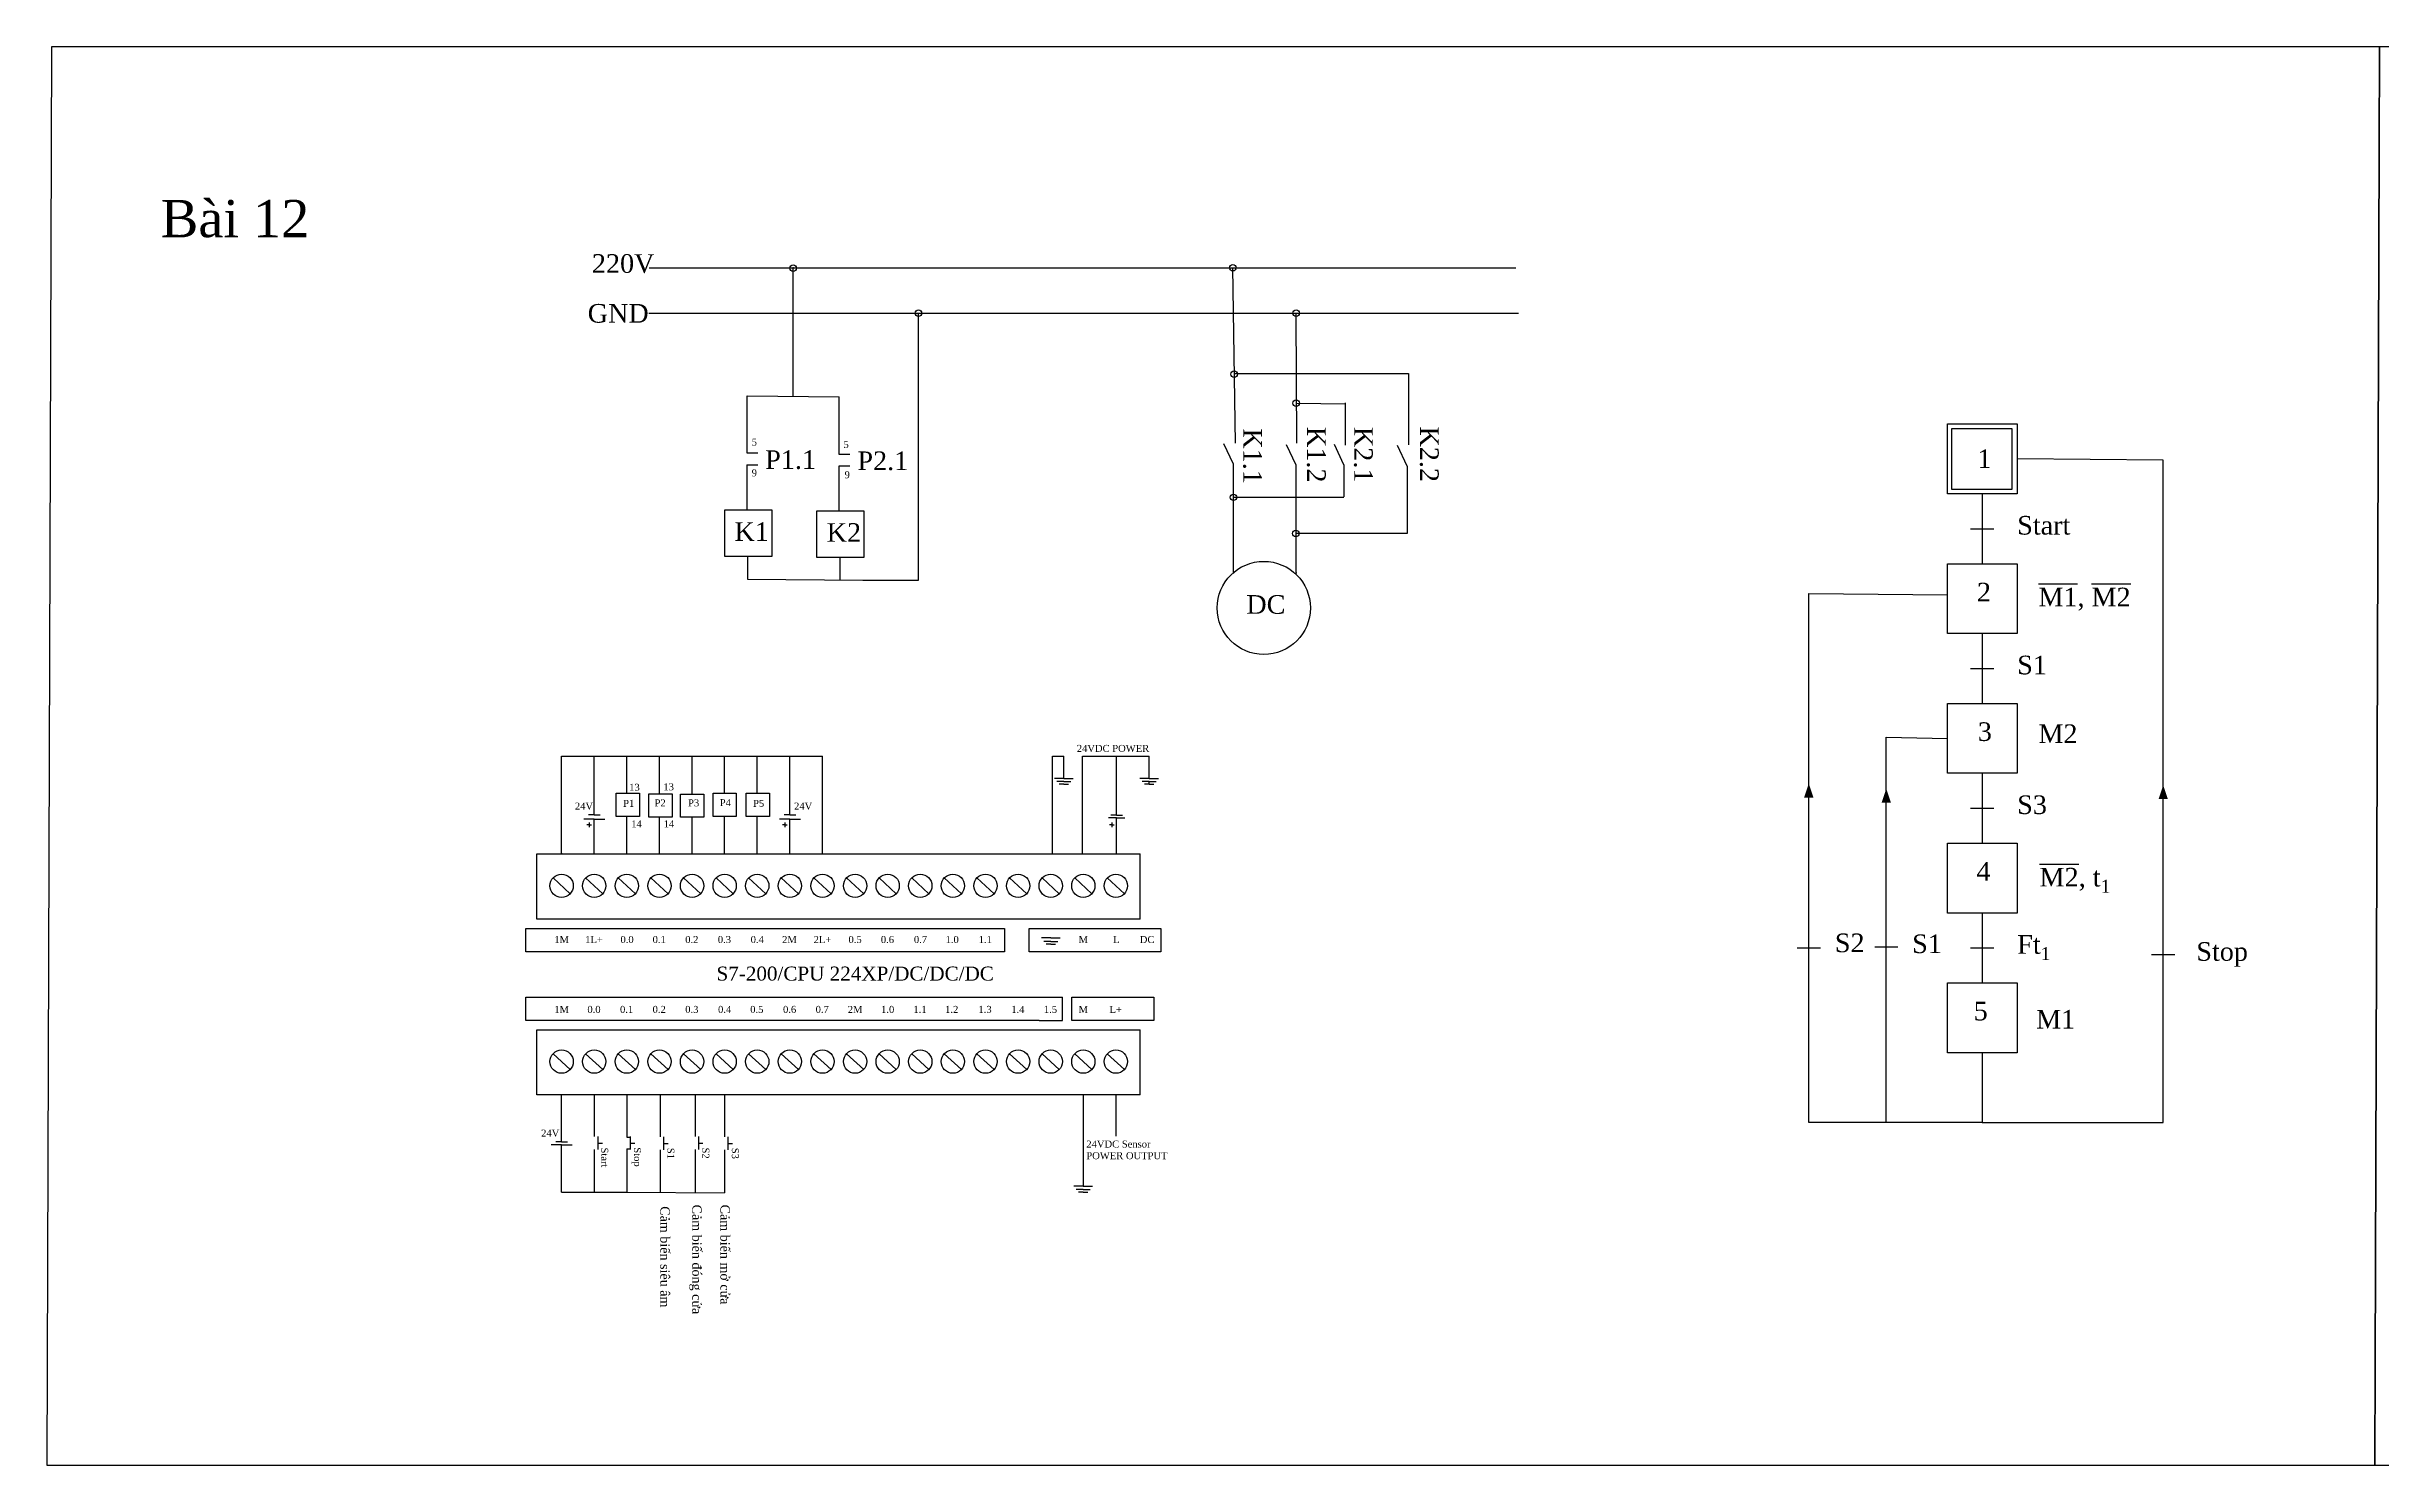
# Model space of a CAD drawing. Header units: inches. Extents: x -2563 to -558, y -1683 to -461.
# Drawn here: x -2563 to -1560, y -1683 to -1074 of the extents above; entities that cross this region are included whole.
import ezdxf

# ---------------------------------------------------------------- set-up
doc = ezdxf.new("R2010")
doc.units = ezdxf.units.IN
doc.header["$MEASUREMENT"] = 0
doc.layers.add('PDF_Geometry', color=7, linetype='Continuous')

msp = doc.modelspace()

# ---------------------------------------------------------------- linework, layer by layer
for p, q in [((-2303.8, -1168.5), (-1931.7, -1168.5)), ((-2052.1, -1243.9), (-2053.2, -1168.5)), ((-2303.9, -1188), (-1930.6, -1188)), ((-2188.2, -1302.7), (-2188.2, -1188)), ((-2025.7, -1243.8), (-2026, -1188.4)), ((-2052.5, -1214), (-1977.8, -1214)), ((-1977.8, -1214), (-1977.8, -1244.6)), ((-2261.8, -1248.2), (-2261.8, -1223.5)), ((-2261.8, -1223.5), (-2222.2, -1224)), ((-2222.2, -1248.7), (-2222.2, -1224)), ((-2025.8, -1226.7), (-2005, -1226.9)), ((-2005, -1226.6), (-2005, -1244.7)), ((-2257.2, -1248.2), (-2261.8, -1248.2)), ((-2217.6, -1248.7), (-2222.2, -1248.7)), ((-2052.9, -1252.9), (-2057.1, -1244.1)), ((-2052.9, -1299.5), (-2052.9, -1252.9)), ((-2026, -1253.3), (-2030.2, -1244.5)), ((-2005.5, -1253.2), (-2009.6, -1244.4)), ((-1978.3, -1253.7), (-1982.5, -1244.9)), ((-1653.7, -1251.2), (-1716.4, -1250.6)), ((-1653.7, -1535.6), (-1653.7, -1251.2)), ((-2261.9, -1253.1), (-2257.2, -1253.1)), ((-2261.8, -1272.4), (-2261.8, -1253.1)), ((-2222.3, -1272.9), (-2222.3, -1253.6)), ((-2222.3, -1253.6), (-2217.6, -1253.6)), ((-2026, -1300), (-2026, -1253.3)), ((-2005.5, -1253.2), (-2005.5, -1266.9)), ((-1978.3, -1253.7), (-1978.3, -1282.6)), ((-2005.5, -1267.2), (-2052.9, -1267.2)), ((-1731.4, -1265.6), (-1731.4, -1295.6)), ((-1978.3, -1282.6), (-2026, -1282.6)), ((-1736.4, -1280.6), (-1726.4, -1280.6)), ((-2261.6, -1292.5), (-2261.6, -1302.3)), ((-2222, -1293), (-2222, -1302.7)), ((-2261.6, -1302.3), (-2212, -1302.7)), ((-2212, -1302.7), (-2188.2, -1302.7)), ((-1731.4, -1295.6), (-1731.4, -1295.6)), ((-1805.9, -1535.6), (-1805.9, -1308.4)), ((-1805.9, -1308.4), (-1746.4, -1308.9)), ((-1731.4, -1325.6), (-1731.4, -1355.6)), ((-1736.4, -1340.6), (-1726.4, -1340.6)), ((-1731.4, -1355.6), (-1731.4, -1355.6)), ((-1772.6, -1535.6), (-1772.6, -1370.1)), ((-1772.6, -1370.1), (-1746.4, -1370.6)), ((-2341.4, -1420.2), (-2341.4, -1378.3)), ((-2341.4, -1381.4), (-2341.4, -1378.3)), ((-2341.4, -1378.3), (-2229.4, -1378.3)), ((-2327.4, -1403.4), (-2327.4, -1378.3)), ((-2313.4, -1394.2), (-2313.4, -1378.3)), ((-2299.4, -1394.5), (-2299.4, -1378.3)), ((-2285.4, -1394.5), (-2285.4, -1378.3)), ((-2271.4, -1394.2), (-2271.4, -1378.3)), ((-2257.4, -1394.2), (-2257.4, -1378.3)), ((-2243.4, -1403.4), (-2243.4, -1378.3)), ((-2229.4, -1420.2), (-2229.4, -1378.3)), ((-2130.7, -1420.2), (-2130.7, -1378.3)), ((-2130.7, -1378.3), (-2125.7, -1378.3)), ((-2125.7, -1387.9), (-2125.7, -1378.3)), ((-2117.8, -1420.2), (-2117.8, -1378.3)), ((-2117.8, -1378.3), (-2089.1, -1378.3)), ((-2103.1, -1403.6), (-2103.1, -1378.3)), ((-2089.1, -1387.9), (-2089.1, -1378.3)), ((-2125.7, -1387.9), (-2129.7, -1387.9)), ((-2125.7, -1389.1), (-2128.7, -1389.1)), ((-2125.7, -1390.2), (-2127.7, -1390.2)), ((-2125.7, -1387.9), (-2121.7, -1387.9)), ((-2125.7, -1389.1), (-2122.7, -1389.1)), ((-2125.7, -1390.2), (-2123.7, -1390.2)), ((-2089.1, -1387.9), (-2093.1, -1387.9)), ((-2089.1, -1389.1), (-2092.1, -1389.1)), ((-2089.1, -1390.2), (-2091.1, -1390.2)), ((-2089.1, -1387.9), (-2085.1, -1387.9)), ((-2089.1, -1390.2), (-2089.1, -1389.1)), ((-2089.1, -1389.1), (-2086.1, -1389.1)), ((-2089.1, -1390.2), (-2087.1, -1390.2)), ((-1731.4, -1385.6), (-1731.4, -1415.6)), ((-2327.4, -1403.4), (-2329.9, -1403.4)), ((-2327.4, -1403.4), (-2324.9, -1403.4)), ((-2243.4, -1403.4), (-2245.9, -1403.4)), ((-2243.4, -1403.4), (-2240.9, -1403.4)), ((-1736.4, -1400.6), (-1726.4, -1400.6)), ((-2327.4, -1405.3), (-2331.9, -1405.3)), ((-2329.6, -1407.7), (-2330.6, -1407.7)), ((-2329.6, -1406.7), (-2329.6, -1408.7)), ((-2329.6, -1407.7), (-2328.6, -1407.7)), ((-2327.4, -1420.2), (-2327.4, -1405.3)), ((-2327.4, -1405.3), (-2322.9, -1405.3)), ((-2313.4, -1420.2), (-2313.4, -1404.2)), ((-2299.4, -1420.2), (-2299.4, -1404.5)), ((-2285.4, -1420.2), (-2285.4, -1404.5)), ((-2271.4, -1420.2), (-2271.4, -1404.2)), ((-2257.4, -1420.2), (-2257.4, -1404.2)), ((-2243.4, -1405.3), (-2247.9, -1405.3)), ((-2245.6, -1407.7), (-2246.6, -1407.7)), ((-2245.6, -1406.7), (-2245.6, -1408.7)), ((-2245.6, -1407.7), (-2244.6, -1407.7)), ((-2243.4, -1420.2), (-2243.4, -1405.3)), ((-2243.4, -1405.3), (-2238.9, -1405.3)), ((-2103.1, -1404.7), (-2106.6, -1404.7)), ((-2105.2, -1407.7), (-2106.2, -1407.7)), ((-2103.1, -1403.6), (-2105.6, -1403.6)), ((-2105.2, -1406.7), (-2105.2, -1408.7)), ((-2105.2, -1407.7), (-2104.2, -1407.7)), ((-2103.1, -1403.6), (-2100.6, -1403.6)), ((-2103.1, -1420.2), (-2103.1, -1404.7)), ((-2103.1, -1404.7), (-2099.6, -1404.7)), ((-2352.1, -1448.2), (-2352.1, -1420.2)), ((-2093, -1448.2), (-2093, -1420.2)), ((-1731.4, -1415.6), (-1731.4, -1415.6)), ((-2345.1, -1430.5), (-2337.7, -1437.3)), ((-2331.1, -1430.5), (-2323.7, -1437.3)), ((-2317.1, -1430.5), (-2309.7, -1437.3)), ((-2303.1, -1430.5), (-2295.7, -1437.3)), ((-2289.1, -1430.5), (-2281.7, -1437.3)), ((-2275.1, -1430.5), (-2267.7, -1437.3)), ((-2261.1, -1430.5), (-2253.7, -1437.3)), ((-2247.1, -1430.5), (-2239.7, -1437.3)), ((-2233.1, -1430.5), (-2225.7, -1437.3)), ((-2219.1, -1430.5), (-2211.7, -1437.3)), ((-2205.1, -1430.5), (-2197.7, -1437.3)), ((-2191.1, -1430.5), (-2183.7, -1437.3)), ((-2177.1, -1430.5), (-2169.7, -1437.3)), ((-2163.1, -1430.5), (-2155.7, -1437.3)), ((-2149.1, -1430.5), (-2141.7, -1437.3)), ((-2135.1, -1430.5), (-2127.7, -1437.3)), ((-2121.1, -1430.5), (-2113.7, -1437.3)), ((-2107.1, -1430.5), (-2099.7, -1437.3)), ((-2356.8, -1462.2), (-2356.8, -1452.2)), ((-1731.4, -1445.6), (-1731.4, -1475.6)), ((-2131.3, -1456.3), (-2135.3, -1456.3)), ((-2131.3, -1457.8), (-2134.3, -1457.8)), ((-2131.3, -1459), (-2133.3, -1459)), ((-2131.3, -1456.3), (-2127.3, -1456.3)), ((-2131.3, -1457.8), (-2128.3, -1457.8)), ((-2131.3, -1459), (-2129.3, -1459)), ((-1810.9, -1460.5), (-1800.9, -1460.5)), ((-1777.6, -1460.1), (-1767.6, -1460.1)), ((-1736.4, -1460.6), (-1726.4, -1460.6)), ((-1658.7, -1463.4), (-1648.7, -1463.4)), ((-2136.3, -1481.7), (-2126.4, -1481.7)), ((-2126.4, -1491.7), (-2126.4, -1481.7)), ((-1731.4, -1475.6), (-1731.4, -1475.6)), ((-2136.3, -1491.7), (-2126.4, -1491.7)), ((-2352.1, -1523.7), (-2352.1, -1495.7)), ((-2352.1, -1495.7), (-2093, -1495.7)), ((-2093, -1523.7), (-2093, -1495.7)), ((-2345.1, -1506), (-2337.7, -1512.8)), ((-2331.1, -1506), (-2323.7, -1512.8)), ((-2317.1, -1506), (-2309.7, -1512.8)), ((-2303.1, -1506), (-2295.7, -1512.8)), ((-2289.1, -1506), (-2281.7, -1512.8)), ((-2275.1, -1506), (-2267.7, -1512.8)), ((-2261.1, -1506), (-2253.7, -1512.8)), ((-2247.1, -1506), (-2239.7, -1512.8)), ((-2233.1, -1506), (-2225.7, -1512.8)), ((-2219.1, -1506), (-2211.7, -1512.8)), ((-2205.1, -1506), (-2197.7, -1512.8)), ((-2191.1, -1506), (-2183.7, -1512.8)), ((-2177.1, -1506), (-2169.7, -1512.8)), ((-2163.1, -1506), (-2155.7, -1512.8)), ((-2149.1, -1506), (-2141.7, -1512.8)), ((-2135.1, -1506), (-2127.7, -1512.8)), ((-2121.1, -1506), (-2113.7, -1512.8)), ((-2107.1, -1506), (-2099.7, -1512.8)), ((-1731.4, -1505.6), (-1731.4, -1535.6)), ((-2341.4, -1543.8), (-2341.4, -1523.7)), ((-2327.4, -1523.7), (-2327.4, -1541.6)), ((-2313.4, -1523.7), (-2313.4, -1541.9)), ((-2284.1, -1523.6), (-2284.1, -1541.6)), ((-2117.4, -1523.7), (-2117.4, -1562.9)), ((-2103.4, -1523.7), (-2103.4, -1541.4)), ((-2299.1, -1523.8), (-2299.1, -1541.7)), ((-2271.4, -1523.8), (-2271.4, -1541.7)), ((-2325.9, -1541.6), (-2325.9, -1547.2)), ((-2313.4, -1541.9), (-2312, -1541.9)), ((-2312, -1541.6), (-2312, -1547.2)), ((-2297.7, -1541.7), (-2297.7, -1547.3)), ((-2282.7, -1541.6), (-2282.7, -1547.2)), ((-2270, -1541.7), (-2270, -1547.3)), ((-1731.4, -1535.6), (-1805.9, -1535.6)), ((-1731.4, -1535.6), (-1731.4, -1535.6)), ((-1731.4, -1535.6), (-1653.7, -1535.6)), ((-2341.4, -1545.2), (-2345.9, -1545.2)), ((-2341.4, -1543.8), (-2343.9, -1543.8)), ((-2341.4, -1543.8), (-2338.9, -1543.8)), ((-2341.4, -1565.5), (-2341.4, -1545.2)), ((-2341.4, -1545.2), (-2336.9, -1545.2)), ((-2327.4, -1547.2), (-2327.4, -1565.5)), ((-2325.9, -1544.4), (-2323.9, -1544.4)), ((-2313.4, -1546.9), (-2313.4, -1565.5)), ((-2313.4, -1546.9), (-2312, -1546.9)), ((-2312, -1544.4), (-2310, -1544.4)), ((-2299.1, -1547.3), (-2299.1, -1565.7)), ((-2297.7, -1544.5), (-2295.7, -1544.5)), ((-2284.1, -1547.2), (-2284.1, -1565.5)), ((-2282.7, -1544.4), (-2280.7, -1544.4)), ((-2271.4, -1547.3), (-2271.4, -1565.7)), ((-2270, -1544.5), (-2268, -1544.5)), ((-2117.4, -1562.9), (-2121.4, -1562.9)), ((-2117.4, -1562.9), (-2113.4, -1562.9)), ((-2341.4, -1565.5), (-2313.4, -1565.5)), ((-2313.4, -1565.5), (-2271.4, -1565.7)), ((-2117.4, -1564.3), (-2120.4, -1564.3)), ((-2117.4, -1565.5), (-2119.4, -1565.5)), ((-2117.4, -1564.3), (-2114.4, -1564.3)), ((-2117.4, -1565.5), (-2115.4, -1565.5))]:
    msp.add_line(p, q)
at = {"linetype": 'Continuous'}
msp.add_line((-2242, -1223.8), (-2242, -1168.5), dxfattribs=at)
for points in [[(-2562.5, -1682.7), (-1562.9, -1682.7), (-1560.8, -1073.6), (-2560.4, -1073.6)], [(-1562.9, -1682.7), (-563.3, -1682.7), (-561.2, -1073.6), (-1560.8, -1073.6)], [(-1746.4, -1235.6), (-1716.4, -1235.6), (-1716.4, -1265.6), (-1746.4, -1265.6)], [(-1744.5, -1237.6), (-1718.7, -1237.6), (-1718.7, -1263.7), (-1744.5, -1263.7)], [(-2271.3, -1272.5), (-2251.2, -1272.5), (-2251.2, -1292.5), (-2271.3, -1292.5)], [(-2231.8, -1272.9), (-2211.6, -1272.9), (-2211.6, -1292.9), (-2231.8, -1292.9)], [(-1746.4, -1295.6), (-1716.4, -1295.6), (-1716.4, -1325.6), (-1746.4, -1325.6)], [(-1746.4, -1355.6), (-1716.4, -1355.6), (-1716.4, -1385.6), (-1746.4, -1385.6)], [(-2318, -1394.2), (-2308, -1394.2), (-2308, -1404.2), (-2318, -1404.2)], [(-2303.9, -1394.4), (-2293.9, -1394.4), (-2293.9, -1404.4), (-2303.9, -1404.4)], [(-2290.3, -1394.5), (-2280.3, -1394.5), (-2280.3, -1404.5), (-2290.3, -1404.5)], [(-2276.4, -1394.2), (-2266.4, -1394.2), (-2266.4, -1404.2), (-2276.4, -1404.2)], [(-2262.2, -1394.2), (-2252.2, -1394.2), (-2252.2, -1404.2), (-2262.2, -1404.2)], [(-1746.4, -1415.6), (-1716.4, -1415.6), (-1716.4, -1445.6), (-1746.4, -1445.6)], [(-2140.6, -1452.2), (-2084.1, -1452.2), (-2084.1, -1462.2), (-2140.6, -1462.2)], [(-2122.4, -1481.7), (-2087.1, -1481.7), (-2087.1, -1491.7), (-2122.4, -1491.7)], [(-1746.4, -1475.6), (-1716.4, -1475.6), (-1716.4, -1505.6), (-1746.4, -1505.6)]]:
    msp.add_lwpolyline(points, close=True)
at = {"const_width": 7.22}
msp.add_lwpolyline([(-1805.9, -1354), (-1805.9, -1354)], dxfattribs=at)
for points in [[(-1805.9, -1390, 0, 4, 0), (-1805.9, -1396, 4, 4, 0), (-1805.9, -1396, 4, 4, 0)], [(-1772.6, -1392.2, 0, 4, 0), (-1772.6, -1398.2, 4, 4, 0), (-1772.6, -1398.2, 4, 4, 0)], [(-1653.7, -1390.7, 0, 4, 0), (-1653.7, -1396.7, 4, 4, 0), (-1653.7, -1396.7, 4, 4, 0)]]:
    msp.add_lwpolyline(points, format="xyseb")
for points in [[(-2352.1, -1420.2), (-2093, -1420.2)], [(-2356.8, -1452.2), (-2151.3, -1452.2), (-2151.3, -1462.2), (-2356.8, -1462.2)], [(-2093, -1448.2), (-2352.1, -1448.2)], [(-2136.3, -1491.7), (-2356.8, -1491.7), (-2356.8, -1481.7), (-2136.3, -1481.7)], [(-2093, -1523.7), (-2352.1, -1523.7)]]:
    msp.add_lwpolyline(points)
for centre, radius in [((-2242, -1168.7), 1.39), ((-2053.2, -1168.5), 1.39), ((-2188.2, -1188), 1.39), ((-2026, -1188), 1.39), ((-2052.6, -1214.2), 1.39), ((-2026, -1226.7), 1.39), ((-2052.9, -1267.1), 1.39), ((-2026.2, -1282.6), 1.39), ((-2039.9, -1314.6), 20), ((-2341.4, -1433.9), 5), ((-2327.4, -1433.9), 5), ((-2313.4, -1433.9), 5), ((-2299.4, -1433.9), 5), ((-2285.4, -1433.9), 5), ((-2271.4, -1433.9), 5), ((-2257.4, -1433.9), 5), ((-2243.4, -1433.9), 5), ((-2229.4, -1433.9), 5), ((-2215.4, -1433.9), 5), ((-2201.4, -1433.9), 5), ((-2187.4, -1433.9), 5), ((-2173.4, -1433.9), 5), ((-2159.4, -1433.9), 5), ((-2145.4, -1433.9), 5), ((-2131.4, -1433.9), 5), ((-2117.4, -1433.9), 5), ((-2103.4, -1433.9), 5), ((-2341.4, -1509.4), 5), ((-2327.4, -1509.4), 5), ((-2313.4, -1509.4), 5), ((-2299.4, -1509.4), 5), ((-2285.4, -1509.4), 5), ((-2271.4, -1509.4), 5), ((-2257.4, -1509.4), 5), ((-2243.4, -1509.4), 5), ((-2229.4, -1509.4), 5), ((-2215.4, -1509.4), 5), ((-2201.4, -1509.4), 5), ((-2187.4, -1509.4), 5), ((-2173.4, -1509.4), 5), ((-2159.4, -1509.4), 5), ((-2145.4, -1509.4), 5), ((-2131.4, -1509.4), 5), ((-2117.4, -1509.4), 5), ((-2103.4, -1509.4), 5)]:
    msp.add_circle(centre, radius)
for p in [(-2242, -1168.5), (-2242, -1168.5), (-2242, -1168.5), (-2026, -1282.6), (-2052.9, -1299.5), (-2026, -1299.5)]:
    msp.add_point(p)
at = {"color": 1}
msp.add_point((-2242, -1168.5), dxfattribs=at)
at = {"layer": 'PDF_Geometry', "lineweight": 25}
msp.add_circle((-2341.3, -1420.1), 0.0738, dxfattribs=at)

# ---------------------------------------------------------------- texts
for s, insert, char_height, width, attachment_point in [('{\\fTimes New Roman|b0|i0|c0|p18;\\H2x;Bài 12}', (-2513.5, -1139.4), 8, 82.327, 1), ('{\\fTimes New Roman|b0|i0|c0|p18;220V}', (-2328.4, -1162.7), 8, 3.373, 1), ('{\\fTimes New Roman|b0|i0|c0|p18;GND}', (-2330.2, -1184.1), 8, 3.373, 1), ('{\\fTimes New Roman|b0|i0|c0|p18;5}', (-2259.8, -1241.9), 3, 3.373, 1), ('{\\fTimes New Roman|b0|i0|c0|p18;5}', (-2220.4, -1242.9), 3, 3.373, 1), ('{\\fTimes New Roman|b0|i0|c0|p18;P1.1}', (-2254, -1246.9), 8, 3.373, 1), ('{\\fTimes New Roman|b0|i0|c0|p18;P2.1}', (-2214.4, -1247.4), 8, 3.373, 1), ('{\\f.VnTime|b0|i0|c0|p34;1}', (-1733.5, -1246.5), 8, 3.373, 1), ('{\\fTimes New Roman|b0|i0|c0|p18;9}', (-2259.8, -1255.1), 3, 3.373, 1), ('{\\fTimes New Roman|b0|i0|c0|p18;9}', (-2219.9, -1255.9), 3, 3.373, 1), ('{\\f.VnTime|b0|i0|c0|p34;K1}', (-2267.2, -1277.8), 8, 3.373, 1), ('{\\f.VnTime|b0|i0|c0|p34;K2}', (-2227.6, -1278.2), 8, 3.373, 1), ('{\\f.VnTime|b0|i0|c0|p34;Start}', (-1716.4, -1275.1), 8, 3.373, 1), ('{\\f.VnTime|b0|i0|c0|p34;DC}', (-2047.4, -1309.1), 8, 3.373, 1), ('{\\f.VnTime|b0|i0|c0|p34;2}', (-1733.7, -1303.8), 8, 3.373, 1), ('{\\f.VnTime|b0|i0|c0|p34;\\OM1\\o, \\OM2}', (-1707.3, -1305.9), 8, 50.41, 1), ('{\\f.VnTime|b0|i0|c0|p34;S1}', (-1716.4, -1335.1), 8, 3.373, 1), ('{\\f.VnTime|b0|i0|c0|p34;3}', (-1733.3, -1363.7), 8, 3.373, 1), ('{\\f.VnTime|b0|i0|c0|p34;M2}', (-1707.3, -1364.6), 8, 50.41, 1), ('{\\fTimes New Roman|b0|i0|c0|p18;24VDC POWER}', (-2120.2, -1373.4), 3, 38.562, 1), ('{\\fTimes New Roman|b0|i0|c0|p18;13}', (-2312.4, -1390.1), 3, 3.373, 1), ('{\\fTimes New Roman|b0|i0|c0|p18;13}', (-2297.7, -1389.9), 3, 3.373, 1), ('{\\fTimes New Roman|b0|i0|c0|p18;24V}', (-2335.7, -1398.2), 3, 8.715, 1), ('{\\fTimes New Roman|b0|i0|c0|p18;P1}', (-2315, -1397), 3, 3.373, 1), ('{\\fTimes New Roman|b0|i0|c0|p18;P2}', (-2301.5, -1396.8), 3, 3.373, 1), ('{\\fTimes New Roman|b0|i0|c0|p18;P3}', (-2287.1, -1396.8), 3, 3.373, 1), ('{\\fTimes New Roman|b0|i0|c0|p18;P4}', (-2273.5, -1396.7), 3, 3.373, 1), ('{\\fTimes New Roman|b0|i0|c0|p18;P5}', (-2259.2, -1397), 3, 3.373, 1), ('{\\fTimes New Roman|b0|i0|c0|p18;24V}', (-2241.6, -1398.2), 3, 8.715, 1), ('{\\f.VnTime|b0|i0|c0|p34;S3}', (-1716.4, -1395.1), 8, 3.373, 1), ('{\\fTimes New Roman|b0|i0|c0|p18;14}', (-2311.5, -1405.8), 3, 3.373, 1), ('{\\fTimes New Roman|b0|i0|c0|p18;14}', (-2297.6, -1405.8), 3, 3.373, 1), ('{\\f.VnTime|b0|i0|c0|p34;4}', (-1733.9, -1423.7), 8, 3.373, 1), ('\\A1;{\\f.VnTime|b0|i0|c0|p34;\\OM2\\o, t\\H0.7x;\\S^ 1;}', (-1706.8, -1426.2), 8, 50.41, 1), ('{\\fTimes New Roman|b0|i0|c0|p18;1M}', (-2341.4, -1457), 3, 10, 5), ('{\\fTimes New Roman|b0|i0|c0|p18;1L+}', (-2327.5, -1457), 3, 10, 5), ('{\\fTimes New Roman|b0|i0|c0|p18;0.0}', (-2313.3, -1457), 3, 10, 5), ('{\\fTimes New Roman|b0|i0|c0|p18;0.1}', (-2299.5, -1457), 3, 10, 5), ('{\\fTimes New Roman|b0|i0|c0|p18;0.2}', (-2285.5, -1457), 3, 10, 5), ('{\\fTimes New Roman|b0|i0|c0|p18;0.3}', (-2271.5, -1457), 3, 10, 5), ('{\\fTimes New Roman|b0|i0|c0|p18;0.4}', (-2257.4, -1457), 3, 10, 5), ('{\\fTimes New Roman|b0|i0|c0|p18;2M}', (-2243.6, -1457), 3, 10, 5), ('{\\fTimes New Roman|b0|i0|c0|p18;2L+}', (-2229.4, -1457), 3, 10, 5), ('{\\fTimes New Roman|b0|i0|c0|p18;0.5}', (-2215.4, -1457), 3, 10, 5), ('{\\fTimes New Roman|b0|i0|c0|p18;0.6}', (-2201.5, -1457), 3, 10, 5), ('{\\fTimes New Roman|b0|i0|c0|p18;0.7}', (-2187.3, -1457), 3, 10, 5), ('{\\fTimes New Roman|b0|i0|c0|p18;1.0}', (-2173.7, -1457), 3, 10, 5), ('{\\fTimes New Roman|b0|i0|c0|p18;1.1}', (-2159.5, -1457), 3, 10, 5), ('{\\fTimes New Roman|b0|i0|c0|p18;M}', (-2117.4, -1457), 3, 10, 5), ('{\\fTimes New Roman|b0|i0|c0|p18;L}', (-2103.2, -1457), 3, 10, 5), ('{\\fTimes New Roman|b0|i0|c0|p18;DC}', (-2090, -1457), 3, 10, 5), ('{\\f.VnTime|b0|i0|c0|p34;S2}', (-1794.7, -1454.4), 8, 3.373, 1), ('{\\f.VnTime|b0|i0|c0|p34;S1}', (-1761.5, -1454.8), 8, 3.373, 1), ('\\A1;{\\f.VnTime|b0|i0|c0|p34;Ft\\H0.7x;\\S^ 1;}', (-1716.4, -1455.1), 8, 3.373, 1), ('{\\f.VnTime|b0|i0|c0|p34;Stop}', (-1639.5, -1458.1), 8, 3.373, 1), ('{\\fTimes New Roman|b0|i0|c0|p18;S7-200/CPU 224XP/DC/DC/DC}', (-2274.9, -1468.6), 6, 127.331, 1), ('{\\fTimes New Roman|b0|i0|c0|p18;1M}', (-2341.4, -1487), 3, 10, 5), ('{\\fTimes New Roman|b0|i0|c0|p18;1M}', (-2341.4, -1487), 3, 10, 5), ('{\\fTimes New Roman|b0|i0|c0|p18;0.0}', (-2327.5, -1487), 3, 10, 5), ('{\\fTimes New Roman|b0|i0|c0|p18;0.1}', (-2313.5, -1487), 3, 10, 5), ('{\\fTimes New Roman|b0|i0|c0|p18;0.2}', (-2299.5, -1487), 3, 10, 5), ('{\\fTimes New Roman|b0|i0|c0|p18;0.3}', (-2285.5, -1487), 3, 10, 5), ('{\\fTimes New Roman|b0|i0|c0|p18;0.4}', (-2271.4, -1487), 3, 10, 5), ('{\\fTimes New Roman|b0|i0|c0|p18;0.5}', (-2257.6, -1487), 3, 10, 5), ('{\\fTimes New Roman|b0|i0|c0|p18;0.6}', (-2243.5, -1487), 3, 10, 5), ('{\\fTimes New Roman|b0|i0|c0|p18;0.7}', (-2229.5, -1487), 3, 10, 5), ('{\\fTimes New Roman|b0|i0|c0|p18;2M}', (-2215.4, -1487), 3, 10, 5), ('{\\fTimes New Roman|b0|i0|c0|p18;1.0}', (-2201.4, -1487), 3, 10, 5), ('{\\fTimes New Roman|b0|i0|c0|p18;1.1}', (-2187.5, -1487), 3, 10, 5), ('{\\fTimes New Roman|b0|i0|c0|p18;1.2}', (-2173.9, -1487), 3, 10, 5), ('{\\fTimes New Roman|b0|i0|c0|p18;1.3}', (-2159.6, -1487), 3, 10, 5), ('{\\fTimes New Roman|b0|i0|c0|p18;1.4}', (-2145.5, -1487), 3, 10, 5), ('{\\fTimes New Roman|b0|i0|c0|p18;1.5}', (-2131.5, -1487), 3, 10, 5), ('{\\fTimes New Roman|b0|i0|c0|p18;M}', (-2117.4, -1487), 3, 10, 5), ('{\\fTimes New Roman|b0|i0|c0|p18;L+}', (-2103.5, -1487), 3, 10, 5), ('{\\f.VnTime|b0|i0|c0|p34;5}', (-1735.1, -1483.7), 8, 3.373, 1), ('\\A1;{\\f.VnTime|b0|i0|c0|p34;M1}', (-1708.3, -1487.2), 8, 50.41, 1), ('{\\fTimes New Roman|b0|i0|c0|p18;24V}', (-2350.2, -1538.6), 3, 8.715, 1), ('{\\fTimes New Roman|b0|i0|c0|p18;24VDC Sensor\\PPOWER OUTPUT}', (-2116.1, -1543.3), 3, 35.614, 1)]:
    msp.add_mtext(s, dxfattribs=dict(insert=insert, char_height=char_height, width=width, attachment_point=attachment_point))
at = {"attachment_point": 1, "rotation": 270}
for s, insert, char_height, width in [('{\\f.VnTime|b0|i0|c0|p34;K1.1}', (-2040.7, -1237.5), 8, 3.373), ('{\\f.VnTime|b0|i0|c0|p34;K1.2}', (-2013.3, -1236.9), 8, 3.373), ('{\\f.VnTime|b0|i0|c0|p34;K2.1}', (-1993.1, -1236.9), 8, 3.373), ('{\\f.VnTime|b0|i0|c0|p34;K2.2}', (-1964.8, -1236.7), 8, 3.373), ('{\\fTimes New Roman|b0|i0|c0|p18;Start}', (-2321.4, -1546.3), 3, 6.832), ('{\\fTimes New Roman|b0|i0|c0|p18;Stop}', (-2307.3, -1546.2), 3, 6.832), ('{\\fTimes New Roman|b0|i0|c0|p18;S1}', (-2293, -1546.4), 3, 6.832), ('{\\fTimes New Roman|b0|i0|c0|p18;S2}', (-2278, -1546.3), 3, 6.832), ('{\\fTimes New Roman|b0|i0|c0|p18;S3}', (-2265.3, -1546.4), 3, 6.832), ('{\\fTimes New Roman|b0|i0|c0|p18;Cảm biến siêu âm}', (-2295, -1571.5), 4, 59.71), ('{\\fTimes New Roman|b0|i0|c0|p18;Cảm biến đóng cửa}', (-2281.3, -1570.8), 4, 49.195), ('{\\fTimes New Roman|b0|i0|c0|p18;Cảm biến mở cửa}', (-2269.2, -1570.8), 4, 63.911)]:
    msp.add_mtext(s, dxfattribs=dict(at, insert=insert, char_height=char_height, width=width))

doc.saveas('drawing.dxf')
